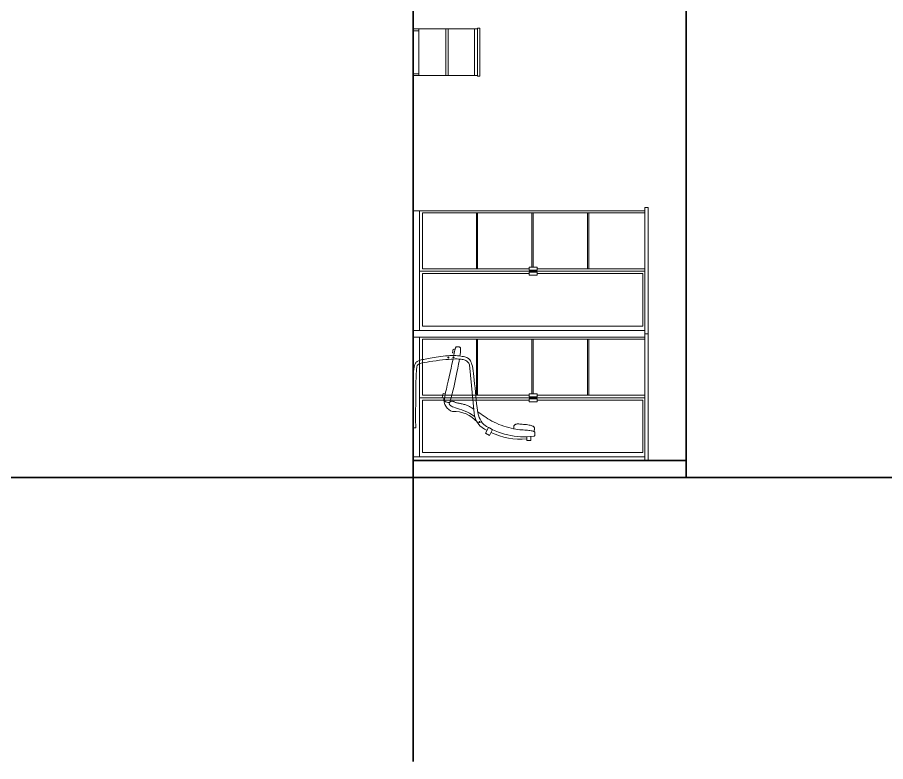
# Model space of a CAD drawing. Header units: inches. Extents: x 2013 to 15569, y -2551 to 2524.
# Drawn here: x 4242 to 4958, y -134 to 479 of the extents above; entities that cross this region are included whole.
import ezdxf

# ---------------------------------------------------------------- set-up
doc = ezdxf.new("R2010")
doc.units = ezdxf.units.IN
doc.header["$MEASUREMENT"] = 0
doc.layers.get('0').update_dxf_attribs({"color": 80, "lineweight": 13})
for name, color, linetype, lineweight in [('A-FURN', 8, 'Continuous', 18), ('A-WALL-FULL', 7, 'Continuous', 35), ('costruzioni', 2, 'Continuous', 35)]:
    doc.layers.add(name, color=color, linetype=linetype, lineweight=lineweight)

# ---------------------------------------------------------------- blocks, each defined once
blk = doc.blocks.new('A$C36166433')
for p, q in [((-29.03, 43.37), (-26.14, 44.76)), ((-29.03, 43.37), (-27.91, 41.41)), ((-27.91, 41.41), (-25.19, 42.93)), ((-22.84, 39.78), (-23.74, 40.51)), ((-21.97, 39.18), (-22.84, 39.78)), ((-21.09, 38.68), (-21.97, 39.18)), ((-20.16, 38.28), (-21.09, 38.68)), ((-19.15, 37.95), (-20.16, 38.28)), ((-18.02, 37.68), (-19.15, 37.95)), ((-18.15, 35.77), (5.67, 33.59)), ((-16.74, 37.45), (-18.02, 37.68)), ((-15.27, 37.24), (-16.74, 37.45)), ((-13.59, 37.04), (-15.27, 37.24)), ((-11.74, 36.83), (-13.59, 37.04)), ((-9.77, 36.63), (-11.74, 36.83)), ((-7.74, 36.44), (-9.77, 36.63)), ((-5.71, 36.24), (-7.74, 36.44)), ((-3.72, 36.05), (-5.71, 36.24)), ((-1.83, 35.86), (-3.72, 36.05)), ((-0.1, 35.67), (-1.83, 35.86)), ((1.43, 35.48), (-0.1, 35.67)), ((2.76, 35.3), (1.43, 35.48)), ((3.92, 35.1), (2.76, 35.3)), ((4.91, 34.91), (3.92, 35.1)), ((5.77, 34.7), (4.91, 34.91)), ((6.49, 34.47), (5.77, 34.7)), ((7.1, 34.23), (6.49, 34.47)), ((7.62, 33.97), (7.1, 34.23)), ((5.67, 33.59), (6.41, 33.11)), ((6.41, 33.11), (6.99, 32.64)), ((6.99, 32.64), (7.43, 32.2)), ((7.43, 32.2), (7.76, 31.76)), ((8.06, 33.69), (7.62, 33.97)), ((7.76, 31.76), (7.99, 31.32)), ((7.99, 31.32), (8.15, 30.87)), ((8.43, 33.38), (8.06, 33.69)), ((8.15, 30.87), (8.26, 30.4)), ((8.26, 30.4), (8.34, 29.9)), ((8.34, 29.9), (8.41, 29.37)), ((8.73, 33.03), (8.43, 33.38)), ((8.99, 32.65), (8.73, 33.03)), ((9.2, 32.22), (8.99, 32.65)), ((9.38, 31.75), (9.2, 32.22)), ((9.53, 31.22), (9.38, 31.75)), ((9.67, 30.63), (9.53, 31.22)), ((9.8, 29.98), (9.67, 30.63)), ((9.91, 29.27), (9.8, 29.98)), ((8.41, 29.37), (8.46, 28.78)), ((8.46, 28.78), (8.5, 28.12)), ((8.51, 26.53), (8.48, 25.56)), ((8.5, 28.12), (8.51, 27.37)), ((8.51, 27.37), (8.51, 26.53)), ((10.01, 28.51), (9.91, 29.27)), ((10.09, 27.68), (10.01, 28.51)), ((10.15, 26.8), (10.09, 27.68)), ((10.19, 25.87), (10.15, 26.8)), ((10.19, 24.88), (10.19, 25.87)), ((8.2, 21.81), (8.04, 20.28)), ((8.33, 23.21), (8.2, 21.81)), ((8.42, 24.46), (8.33, 23.21)), ((8.48, 25.56), (8.42, 24.46)), ((9.89, 20.54), (10.01, 21.66)), ((10.01, 21.66), (10.11, 22.77)), ((10.11, 22.77), (10.17, 23.85)), ((10.17, 23.85), (10.19, 24.88)), ((7.66, 17.08), (7.45, 15.51)), ((7.86, 18.69), (7.66, 17.08)), ((8.04, 20.28), (7.86, 18.69)), ((9.27, 16.12), (9.44, 17.18)), ((9.44, 17.18), (9.6, 18.28)), ((9.6, 18.28), (9.76, 19.4)), ((9.76, 19.4), (9.89, 20.54)), ((7.24, 14.02), (7.03, 12.66)), ((7.45, 15.51), (7.24, 14.02)), ((8.64, 12.46), (8.79, 13.28)), ((8.79, 13.28), (8.94, 14.16)), ((8.94, 14.16), (9.11, 15.11)), ((9.11, 15.11), (9.27, 16.12)), ((6.14, 8.78), (5.99, 8.47)), ((6.3, 9.2), (6.14, 8.78)), ((6.46, 9.78), (6.3, 9.2)), ((6.64, 10.53), (6.46, 9.78)), ((6.83, 11.48), (6.64, 10.53)), ((7.03, 12.66), (6.83, 11.48)), ((7.64, 8.47), (7.78, 8.87)), ((7.78, 8.87), (7.92, 9.31)), ((7.92, 9.31), (8.06, 9.82)), ((8.06, 9.82), (8.2, 10.39)), ((8.2, 10.39), (8.34, 11.02)), ((8.34, 11.02), (8.49, 11.71)), ((8.49, 11.71), (8.64, 12.46)), ((-25.31, 7.07), (-25.31, 5.81)), ((-21.08, 7.01), (-25.31, 7.07)), ((-25.31, 5.81), (-21.21, 5.79)), ((-21.21, 5.79), (-19.16, 5.72)), ((-18.97, 6.93), (-21.08, 7.01)), ((-19.16, 5.72), (-16.75, 5.67)), ((-16.49, 7), (-18.97, 6.93)), ((-16.75, 5.67), (-14.09, 5.65)), ((-13.78, 7.06), (-16.49, 7)), ((-14.09, 5.65), (-11.3, 5.65)), ((-10.94, 7.1), (-13.78, 7.06)), ((-11.3, 5.65), (-8.49, 5.67)), ((-8.08, 7.13), (-10.94, 7.1)), ((-8.49, 5.67), (-5.75, 5.71)), ((-5.34, 7.17), (-8.08, 7.13)), ((-5.75, 5.71), (-3.21, 5.77)), ((-2.81, 7.2), (-5.34, 7.17)), ((-3.21, 5.77), (-0.96, 5.84)), ((-0.62, 7.25), (-2.81, 7.2)), ((-0.96, 5.84), (0.9, 5.93)), ((1.15, 7.31), (-0.62, 7.25)), ((0.9, 5.93), (2.41, 6.04)), ((2.52, 7.38), (1.15, 7.31)), ((2.41, 6.04), (3.59, 6.15)), ((3.55, 7.45), (2.52, 7.38)), ((4.29, 7.54), (3.55, 7.45)), ((3.59, 6.15), (4.51, 6.28)), ((4.81, 7.64), (4.29, 7.54)), ((4.51, 6.28), (5.21, 6.42)), ((5.15, 7.74), (4.81, 7.64)), ((5.38, 7.85), (5.15, 7.74)), ((5.21, 6.42), (5.74, 6.58)), ((5.54, 7.97), (5.38, 7.85)), ((5.69, 8.09), (5.54, 7.97)), ((5.84, 8.25), (5.69, 8.09)), ((5.74, 6.58), (6.13, 6.74)), ((5.99, 8.47), (5.84, 8.25)), ((6.13, 6.74), (6.44, 6.92)), ((6.44, 6.92), (6.7, 7.12)), ((6.7, 7.12), (6.94, 7.33)), ((6.94, 7.33), (7.14, 7.56)), ((7.14, 7.56), (7.33, 7.83)), ((7.33, 7.83), (7.49, 8.13)), ((7.49, 8.13), (7.64, 8.47))]:
    blk.add_line(p, q)
for points in [[(-28.85, 65.62), (-27.47, 65.59)], [(-27.47, 65.59), (-27.34, 65.48), (-27.2, 65.28), (-27.07, 65.01), (-26.95, 64.66), (-26.83, 64.25), (-26.73, 63.78), (-26.64, 63.26), (-26.56, 62.69), (-26.51, 62.08), (-26.47, 61.43), (-26.43, 60.72), (-26.38, 59.97), (-26.32, 59.15), (-26.24, 58.27), (-26.12, 57.33), (-25.97, 56.3), (-25.76, 55.21), (-25.51, 54.05), (-25.21, 52.84), (-24.87, 51.61), (-24.49, 50.37), (-24.06, 49.13), (-23.6, 47.92), (-23.1, 46.75), (-22.57, 45.63), (-22, 44.56), (-21.42, 43.54), (-20.82, 42.57), (-20.22, 41.64), (-19.62, 40.75), (-19.02, 39.9), (-18.44, 39.07), (-17.88, 38.28), (-17.39, 37.57)], [(-25.83, 55.55), (-25.48, 55.37), (-25.16, 55.28), (-24.87, 55.25), (-24.61, 55.27), (-24.37, 55.35), (-24.17, 55.46), (-23.99, 55.6), (-23.84, 55.76), (-23.71, 55.94), (-23.61, 56.14), (-23.53, 56.37), (-23.47, 56.63), (-23.43, 56.95), (-23.42, 57.31), (-23.42, 57.74), (-23.44, 58.24), (-23.48, 58.82), (-23.53, 59.46), (-23.6, 60.13), (-23.67, 60.82), (-23.76, 61.51), (-23.86, 62.18), (-23.96, 62.79), (-24.07, 63.35), (-24.18, 63.82), (-24.3, 64.21), (-24.42, 64.53), (-24.56, 64.79), (-24.7, 65), (-24.85, 65.16), (-25.01, 65.29), (-25.18, 65.39), (-25.37, 65.47), (-25.57, 65.52), (-25.78, 65.55), (-26.01, 65.53), (-26.25, 65.47), (-26.51, 65.36), (-26.77, 65.19), (-27.05, 64.95)], [(-29.55, 63.65), (-29.55, 63.65), (-31.53, 63.65), (-31.53, 61.68), (-29.68, 61.68)], [(-26.68, 63.51), (-26.68, 63.52)], [(-16.05, 35.58), (-15.91, 35.36), (-15.5, 34.69), (-15.13, 34.06), (-14.81, 33.45), (-14.53, 32.87), (-14.29, 32.31), (-14.09, 31.78), (-13.92, 31.28), (-13.78, 30.79), (-13.66, 30.34), (-13.56, 29.9), (-13.47, 29.49), (-13.4, 29.1), (-13.33, 28.73), (-13.27, 28.38), (-13.2, 28.05), (-13.14, 27.73), (-13.07, 27.43), (-12.99, 27.13), (-12.89, 26.85), (-12.79, 26.57), (-12.67, 26.3), (-12.56, 26.04), (-12.45, 25.78), (-12.36, 25.53), (-12.3, 25.28), (-12.26, 25.03), (-12.27, 24.78), (-12.32, 24.54), (-12.41, 24.31), (-12.54, 24.09), (-12.7, 23.9), (-12.88, 23.75), (-13.08, 23.63), (-13.3, 23.57), (-13.52, 23.56), (-13.74, 23.62), (-13.97, 23.76), (-14.2, 23.98), (-14.44, 24.29), (-14.68, 24.7), (-14.94, 25.23), (-15.2, 25.87), (-15.48, 26.64), (-15.77, 27.54), (-16.09, 28.56), (-16.47, 29.69), (-16.92, 30.9), (-17.46, 32.17), (-18.1, 33.5), (-18.87, 34.85), (-19.68, 36.05)], [(-12.78, 23.81), (-11.59, 24.21), (-9.91, 24.68), (-7.86, 25.19), (-5.54, 25.74), (-3.09, 26.29), (-0.6, 26.83), (1.8, 27.33), (4, 27.77), (5.9, 28.14), (7.5, 28.43), (8.47, 28.6)], [(9.97, 28.84), (9.97, 28.84), (10.88, 28.97), (11.63, 29.06), (12.23, 29.11), (12.71, 29.14), (13.11, 29.16), (13.44, 29.15), (13.7, 29.13), (13.9, 29.09), (14.06, 29.03), (14.18, 28.95), (14.27, 28.86), (14.34, 28.75), (14.39, 28.62), (14.44, 28.47), (14.48, 28.32), (14.51, 28.15), (14.53, 27.99), (14.54, 27.82), (14.55, 27.65), (14.55, 27.5), (14.55, 27.35), (14.53, 27.22), (14.5, 27.09), (14.44, 26.97), (14.36, 26.86), (14.24, 26.76), (14.07, 26.66), (13.86, 26.58), (13.59, 26.49), (13.24, 26.4), (12.78, 26.3), (12.17, 26.18), (11.39, 26.02), (10.41, 25.82), (10.19, 25.77)], [(11.37, 26.01), (11.51, 25.16), (13.38, 25.51), (13.24, 26.4)], [(8.47, 25.41), (7.72, 25.24), (5.98, 24.86), (4.02, 24.42), (1.93, 23.95), (-0.22, 23.47), (-2.35, 22.99), (-4.39, 22.54), (-6.25, 22.14), (-7.85, 21.79), (-9.15, 21.53), (-10.15, 21.35), (-10.91, 21.23), (-11.46, 21.19), (-11.84, 21.21), (-12.1, 21.28), (-12.26, 21.41), (-12.39, 21.58), (-12.49, 21.79), (-12.59, 22.04), (-12.68, 22.31), (-12.75, 22.6), (-12.8, 22.9), (-12.82, 23.21), (-12.82, 23.52), (-12.78, 23.81)], [(-10.35, 20.13), (-8.44, 20.64), (-8.69, 21.62)], [(-10.35, 20.13), (-10.69, 21.27)]]:
    blk.add_lwpolyline(points)
for centre in [(-22.46, 38.47), (9.31, 25.65), (9.22, 23.13)]:
    blk.add_circle(centre, 0.295)
for centre, radius, start, end in [((6.1, 60.32), 35.8, 172.3224, 213.5756), ((-28.88, 65.12), 0.502, 86.3923, 181.379), ((3.52, 58.9), 34.43, 175.3648, 205.4972), ((-17.18, 45.83), 10.09, 201.3538, 264.8456), ((-31.94, 26.06), 14.65, 356.7367, 49.6259), ((-11.46, 27.01), 6.12, 196.9137, 278.108)]:
    blk.add_arc(centre, radius, start, end)

msp = doc.modelspace()

# ---------------------------------------------------------------- linework, layer by layer
at = {"layer": 'A-FURN'}
for p, q in [((4573.269, 469.058), (4568.572, 469.058)), ((4568.572, 469.058), (4568.572, 467.486)), ((4568.572, 467.486), (4573.269, 467.486)), ((4595.41, 469.058), (4573.269, 469.058)), ((4573.269, 469.058), (4573.269, 430.558)), ((4597.41, 469.058), (4595.41, 469.058)), ((4595.41, 430.558), (4595.41, 469.058)), ((4618.981, 469.058), (4597.41, 469.058)), ((4597.41, 469.058), (4597.41, 430.558)), ((4621.647, 469.058), (4618.981, 469.058)), ((4618.981, 430.558), (4618.981, 469.058)), ((4621.647, 430.008), (4621.647, 469.608)), ((4621.647, 469.608), (4623.572, 469.608)), ((4623.572, 469.608), (4623.572, 430.008)), ((4573.269, 432.13), (4568.572, 432.13)), ((4568.572, 432.13), (4568.572, 430.558)), ((4568.572, 430.558), (4573.269, 430.558)), ((4573.269, 430.558), (4595.41, 430.558)), ((4595.41, 430.558), (4597.41, 430.558)), ((4597.41, 430.558), (4618.981, 430.558)), ((4618.981, 430.558), (4621.647, 430.558)), ((4621.647, 430.008), (4623.572, 430.008)), ((4759.547, 217.837), (4759.547, 322.035)), ((4759.547, 322.035), (4762.272, 322.035)), ((4762.272, 322.035), (4762.272, 217.837)), ((4568.567, 220.749), (4568.567, 319.376)), ((4568.567, 319.376), (4759.547, 319.376)), ((4573.659, 220.749), (4573.659, 319.376)), ((4576.385, 271.565), (4576.385, 317.668)), ((4576.385, 317.668), (4759.547, 317.668)), ((4620.632, 271.565), (4620.632, 317.668)), ((4621.657, 317.668), (4621.657, 271.565)), ((4666.396, 272.828), (4666.396, 317.668)), ((4667.421, 317.668), (4667.421, 272.828)), ((4712.16, 271.565), (4712.16, 317.668)), ((4713.185, 317.668), (4713.185, 271.565)), ((4759.547, 319.376), (4759.547, 220.749)), ((4759.547, 317.668), (4759.547, 271.565)), ((4664.15, 270.368), (4664.15, 272.828)), ((4664.15, 272.828), (4670.651, 272.828)), ((4670.651, 272.828), (4670.651, 270.368)), ((4759.547, 269.544), (4573.659, 269.544)), ((4664.15, 271.565), (4576.385, 271.565)), ((4576.385, 224.338), (4576.385, 267.643)), ((4576.385, 267.643), (4664.15, 267.643)), ((4670.651, 270.368), (4664.15, 270.368)), ((4670.651, 268.72), (4664.15, 268.72)), ((4664.15, 268.72), (4664.15, 266.26)), ((4664.15, 266.26), (4670.651, 266.26)), ((4759.547, 271.565), (4670.651, 271.565)), ((4670.651, 266.26), (4670.651, 268.72)), ((4670.651, 267.643), (4757.818, 267.643)), ((4757.818, 267.643), (4757.818, 224.338)), ((4757.818, 224.338), (4576.385, 224.338)), ((4759.547, 220.749), (4568.567, 220.749)), ((4568.567, 116.55), (4568.567, 215.178)), ((4568.567, 215.178), (4759.547, 215.178)), ((4573.659, 116.55), (4573.659, 215.178)), ((4762.272, 217.837), (4759.547, 217.837)), ((4759.547, 113.638), (4759.547, 217.837)), ((4759.547, 217.837), (4762.272, 217.837)), ((4759.547, 215.178), (4759.547, 116.55)), ((4762.272, 217.837), (4762.272, 113.638)), ((4576.385, 167.366), (4576.385, 213.469)), ((4576.385, 213.469), (4759.547, 213.469)), ((4620.632, 167.366), (4620.632, 213.469)), ((4621.657, 213.469), (4621.657, 167.366)), ((4666.396, 168.629), (4666.396, 213.469)), ((4667.421, 213.469), (4667.421, 168.629)), ((4712.16, 167.366), (4712.16, 213.469)), ((4713.185, 213.469), (4713.185, 167.366)), ((4759.547, 213.469), (4759.547, 167.366)), ((4759.547, 165.345), (4573.659, 165.345)), ((4664.15, 167.366), (4576.385, 167.366)), ((4664.15, 166.17), (4664.15, 168.629)), ((4664.15, 168.629), (4670.651, 168.629)), ((4670.651, 166.17), (4664.15, 166.17)), ((4670.651, 168.629), (4670.651, 166.17)), ((4759.547, 167.366), (4670.651, 167.366)), ((4576.385, 120.14), (4576.385, 163.444)), ((4576.385, 163.444), (4664.15, 163.444)), ((4670.651, 164.521), (4664.15, 164.521)), ((4664.15, 164.521), (4664.15, 162.061)), ((4664.15, 162.061), (4670.651, 162.061)), ((4670.651, 162.061), (4670.651, 164.521)), ((4670.651, 163.444), (4757.818, 163.444)), ((4757.818, 163.444), (4757.818, 120.14)), ((4759.547, 116.55), (4568.567, 116.55)), ((4757.818, 120.14), (4576.385, 120.14)), ((4762.272, 113.638), (4759.547, 113.638))]:
    msp.add_line(p, q, dxfattribs=at)
at = {"layer": 'A-WALL-FULL'}
for p, q in [((4568.572, 1062.818), (4568.572, -134.28)), ((4793.572, 99.638), (4793.572, 704.148)), ((4568.572, 113.638), (4793.572, 113.638)), ((4568.572, 99.638), (4793.572, 99.638))]:
    msp.add_line(p, q, dxfattribs=at)
at = {"layer": 'costruzioni'}
msp.add_line((3941.796, 99.638), (5673.194, 99.638), dxfattribs=at)

# ---------------------------------------------------------------- block references
at = {"layer": 'A-FURN', "xscale": -1.675535178295654, "yscale": 1.675535178295654, "zscale": 1.675535178295654, "rotation": 270}
msp.add_blockref('A$C36166433', (4558.832, 182.986), dxfattribs=at)

doc.saveas('drawing.dxf')
